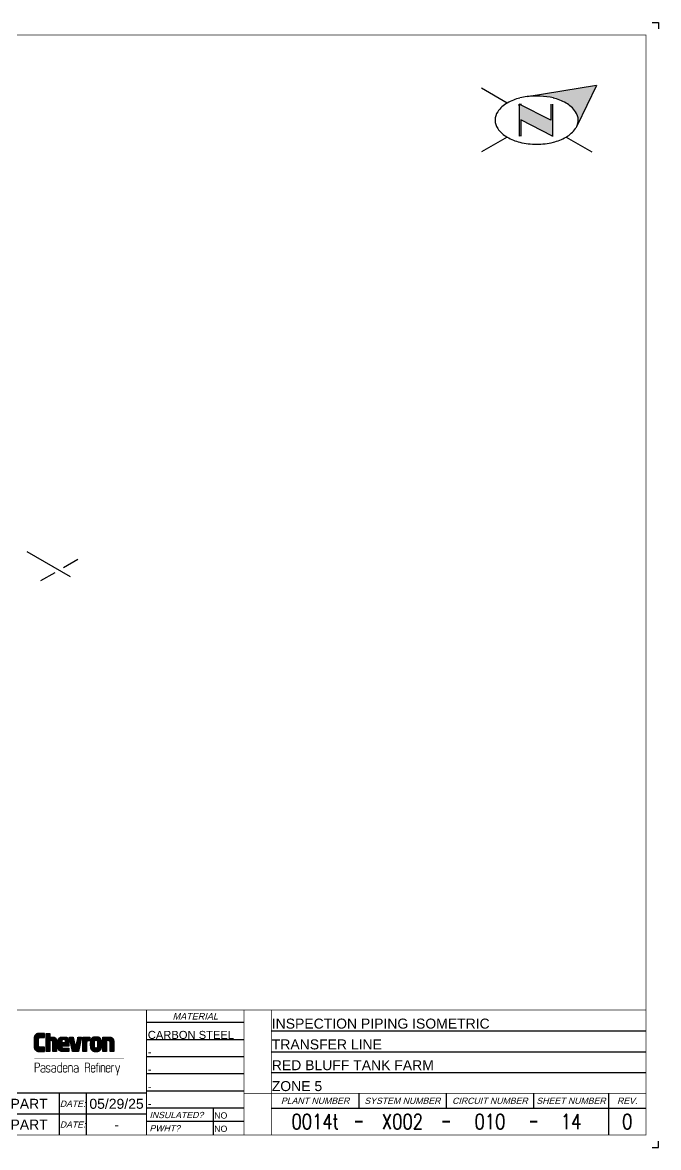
# Model space of a CAD drawing. Header units: inches. Extents: x 0.1 to 17.4, y 0.1 to 11.4.
# Drawn here: x 11.01 to 17.38, y 0.12 to 11.37 of the extents above; entities that cross this region are included whole.
import ezdxf
from ezdxf.enums import TextEntityAlignment as Align

# ---------------------------------------------------------------- set-up
doc = ezdxf.new("R2010")
doc.units = ezdxf.units.IN
doc.header["$MEASUREMENT"] = 0
for name, color, linetype in [('BORDER', 3, 'Continuous'), ('BORDERTEXT', 7, 'Continuous'), ('FITTINGS', 4, 'Continuous'), ('LOGO', 8, 'Continuous')]:
    doc.layers.add(name, color=color, linetype=linetype)
doc.layers.add('PIPE', color=7, linetype='Continuous', lineweight=30)
doc.styles.add('FEASStandard', font='arial.ttf')
doc.styles.add('PART_Standard', font='romans', dxfattribs={"width": 0.8, "height": 0.09})
doc.styles.add('Richmond', font='arial.ttf')

# ---------------------------------------------------------------- blocks, each defined once
blk = doc.blocks.new('north2')
at = {"layer": 'BORDER'}
for points in [[(-0.706, -0.767, -0.156851), (-0.679, -0.851, -0.095667), (-0.689, -0.905), (-0.495, -0.504), (-1.19, -0.617, -0.092194), (-0.928, -0.631, -0.072341), (-0.801, -0.681, -0.106617)], [(-0.938, -1.011), (-0.936, -1.009), (-0.936, -0.691), (-0.952, -0.691), (-0.952, -0.853), (-1.27, -0.691), (-1.27, -0.707), (-1.27, -1.012), (-1.254, -1.012), (-1.254, -0.849)]]:
    blk.add_hatch(color=7, dxfattribs=at).paths.add_polyline_path(points)
at = {"layer": 'BORDER', "color": 7}
for p, q in [((-1.389, -0.681), (-1.646, -0.533)), ((-0.495, -0.504), (-1.19, -0.617)), ((-0.495, -0.504), (-0.689, -0.905)), ((-1.27, -0.691), (-1.27, -1.012)), ((-0.952, -0.853), (-1.27, -0.691)), ((-1.27, -0.707), (-1.27, -0.691)), ((-1.262, -0.691), (-1.246, -0.691)), ((-0.952, -0.691), (-0.952, -0.853)), ((-0.936, -0.691), (-0.936, -1.012)), ((-0.936, -1.012), (-1.254, -0.849)), ((-1.254, -0.849), (-1.254, -1.012)), ((-1.26, -1.011), (-1.262, -1.009)), ((-0.928, -1.012), (-0.944, -1.012)), ((-1.389, -1.021), (-1.646, -1.169)), ((-0.801, -1.021), (-0.544, -1.169))]:
    blk.add_line(p, q, dxfattribs=at)
for centre, radius, start, end in [((-1.152, -1.093), 0.476, 103.4495, 120), ((-1.095, -1.329), 0.719, 97.6203, 103.4495), ((-1.095, -1.329), 0.719, 76.5505, 97.6203), ((-1.039, -1.093), 0.476, 60, 76.5505), ((-1.367, -0.851), 0.144, 144.3429, 180), ((-1.238, -0.944), 0.304, 120, 144.3429), ((-0.953, -0.944), 0.304, 35.6571, 60), ((-0.823, -0.851), 0.144, 360, 35.6571), ((-1.367, -0.851), 0.144, 180, 215.6571), ((-0.823, -0.851), 0.144, 337.5796, 360), ((-1.238, -0.758), 0.304, 215.6571, 240), ((-0.953, -0.758), 0.304, 300, 324.3429), ((-0.823, -0.851), 0.144, 324.3429, 337.5547), ((-1.152, -0.609), 0.476, 240, 256.5505), ((-1.095, -0.373), 0.719, 256.5505, 270), ((-1.095, -0.373), 0.719, 270, 283.4495), ((-1.039, -0.609), 0.476, 283.4495, 300)]:
    blk.add_arc(centre, radius, start, end, dxfattribs=at)
blk = doc.blocks.new('A$C6804a2e5')
blk.add_blockref('north2', (0, 0))
blk = doc.blocks.new('A$C860dd1f6')
at = {"layer": 'PIPE'}
blk.add_blockref('A$C6804a2e5', (0, 0), dxfattribs=at)
blk = doc.blocks.new('Border')
at = {"layer": 'BORDER'}
for p, q in [((13.225, 1.375), (12.25, 1.375)), ((13.5, 1.292), (17.25, 1.292)), ((13.225, 1.203), (12.25, 1.203)), ((13.225, 1.032), (12.25, 1.032)), ((13.5, 1.083), (17.25, 1.083)), ((13.225, 0.86), (12.25, 0.86)), ((13.5, 0.875), (17.25, 0.875)), ((13.225, 0.689), (12.25, 0.689)), ((12.25, 0.667), (10.375, 0.667)), ((11.375, 0.667), (11.375, 0.25)), ((11.65, 0.25), (11.65, 0.667)), ((14.375, 0.667), (14.375, 0.517)), ((15.25, 0.667), (15.25, 0.517)), ((16.125, 0.667), (16.125, 0.517)), ((16.875, 0.667), (16.875, 0.25)), ((12.25, 0.458), (10.375, 0.458)), ((13.225, 0.517), (12.25, 0.517)), ((12.917, 0.517), (12.917, 0.25)), ((13.5, 0.517), (17.25, 0.517)), ((13.225, 0.384), (12.25, 0.384))]:
    blk.add_line(p, q, dxfattribs=at)
at = {"layer": 'BORDER', "const_width": 0.005}
blk.add_lwpolyline([(0.25, 0.25), (17.25, 0.25), (17.25, 11.25), (0.25, 11.25)], close=True, dxfattribs=at)
at = {"layer": 'BORDER', "const_width": 0.00833}
for points in [[(17.25, 1.5), (0.25, 1.5)], [(12.25, 0.25), (12.25, 1.5)], [(13.225, 0.25), (13.225, 1.5)], [(13.5, 0.25), (13.5, 1.5)], [(13.225, 0.667), (17.25, 0.667)]]:
    blk.add_lwpolyline(points, dxfattribs=at)
at = {"layer": 'BORDERTEXT'}
blk.add_line((16.113, 0.384), (16.125, 0.384), dxfattribs=at)
at = {"layer": 'BORDERTEXT', "const_width": 0.0208}
for points in [[(14.338, 0.384), (14.412, 0.384)], [(15.212, 0.384), (15.287, 0.384)], [(16.087, 0.384), (16.163, 0.384)]]:
    blk.add_lwpolyline(points, dxfattribs=at)
at = {"layer": 'LOGO'}
for p, q in [((11.133, 1.109), (11.133, 1.242)), ((11.136, 1.103), (11.136, 1.248)), ((11.139, 1.099), (11.139, 1.252)), ((11.143, 1.096), (11.143, 1.255)), ((11.146, 1.094), (11.146, 1.257)), ((11.149, 1.091), (11.149, 1.26)), ((11.152, 1.09), (11.152, 1.261)), ((11.155, 1.088), (11.155, 1.263)), ((11.158, 1.087), (11.158, 1.264)), ((11.161, 1.086), (11.161, 1.265)), ((11.164, 1.086), (11.164, 1.265)), ((11.168, 1.085), (11.168, 1.266)), ((11.171, 1.216), (11.171, 1.266)), ((11.174, 1.22), (11.174, 1.266)), ((11.177, 1.222), (11.177, 1.266)), ((11.18, 1.223), (11.18, 1.266)), ((11.183, 1.224), (11.183, 1.266)), ((11.186, 1.224), (11.186, 1.266)), ((11.189, 1.224), (11.189, 1.266)), ((11.193, 1.224), (11.193, 1.266)), ((11.196, 1.224), (11.196, 1.266)), ((11.199, 1.224), (11.199, 1.266)), ((11.202, 1.224), (11.202, 1.266)), ((11.205, 1.224), (11.205, 1.266)), ((11.208, 1.224), (11.208, 1.266)), ((11.211, 1.224), (11.211, 1.266)), ((11.214, 1.224), (11.214, 1.266)), ((11.218, 1.224), (11.218, 1.266)), ((11.221, 1.224), (11.221, 1.266)), ((11.224, 1.224), (11.224, 1.266)), ((11.227, 1.224), (11.227, 1.266)), ((11.246, 1.086), (11.246, 1.266)), ((11.249, 1.086), (11.249, 1.266)), ((11.252, 1.086), (11.252, 1.266)), ((11.255, 1.086), (11.255, 1.266)), ((11.258, 1.086), (11.258, 1.266)), ((11.261, 1.086), (11.261, 1.266)), ((11.264, 1.086), (11.264, 1.266)), ((11.268, 1.086), (11.268, 1.266)), ((11.271, 1.086), (11.271, 1.266)), ((11.274, 1.086), (11.274, 1.266)), ((11.277, 1.086), (11.277, 1.266)), ((11.28, 1.086), (11.28, 1.266)), ((11.13, 1.118), (11.13, 1.233)), ((11.171, 1.085), (11.171, 1.136)), ((11.174, 1.085), (11.174, 1.132)), ((11.177, 1.085), (11.177, 1.13)), ((11.18, 1.085), (11.18, 1.128)), ((11.183, 1.085), (11.183, 1.128)), ((11.186, 1.085), (11.186, 1.127)), ((11.189, 1.085), (11.189, 1.127)), ((11.193, 1.085), (11.193, 1.127)), ((11.196, 1.085), (11.196, 1.127)), ((11.199, 1.085), (11.199, 1.127)), ((11.202, 1.085), (11.202, 1.127)), ((11.205, 1.085), (11.205, 1.127)), ((11.208, 1.085), (11.208, 1.127)), ((11.211, 1.085), (11.211, 1.127)), ((11.214, 1.085), (11.214, 1.127)), ((11.218, 1.085), (11.218, 1.127)), ((11.221, 1.085), (11.221, 1.127)), ((11.224, 1.085), (11.224, 1.127)), ((11.227, 1.085), (11.227, 1.127)), ((11.283, 1.194), (11.283, 1.229)), ((11.286, 1.194), (11.286, 1.229)), ((11.289, 1.194), (11.289, 1.229)), ((11.293, 1.194), (11.293, 1.229)), ((11.296, 1.194), (11.296, 1.229)), ((11.299, 1.194), (11.299, 1.229)), ((11.302, 1.193), (11.302, 1.229)), ((11.305, 1.192), (11.305, 1.229)), ((11.308, 1.19), (11.308, 1.229)), ((11.311, 1.186), (11.311, 1.229)), ((11.314, 1.086), (11.314, 1.229)), ((11.318, 1.086), (11.318, 1.229)), ((11.321, 1.086), (11.321, 1.229)), ((11.324, 1.086), (11.324, 1.228)), ((11.327, 1.086), (11.327, 1.227)), ((11.33, 1.086), (11.33, 1.226)), ((11.333, 1.086), (11.333, 1.224)), ((11.336, 1.086), (11.336, 1.221)), ((11.339, 1.086), (11.339, 1.219)), ((11.343, 1.086), (11.343, 1.215)), ((11.346, 1.086), (11.346, 1.21)), ((11.349, 1.086), (11.349, 1.2)), ((11.368, 1.111), (11.368, 1.204)), ((11.371, 1.104), (11.371, 1.211)), ((11.374, 1.099), (11.374, 1.216)), ((11.377, 1.096), (11.377, 1.219)), ((11.38, 1.093), (11.38, 1.222)), ((11.383, 1.091), (11.383, 1.224)), ((11.386, 1.089), (11.386, 1.226)), ((11.389, 1.088), (11.389, 1.227)), ((11.393, 1.087), (11.393, 1.228)), ((11.396, 1.086), (11.396, 1.229)), ((11.399, 1.086), (11.399, 1.229)), ((11.402, 1.139), (11.402, 1.229)), ((11.402, 1.086), (11.402, 1.132)), ((11.405, 1.2), (11.405, 1.229)), ((11.405, 1.139), (11.405, 1.174)), ((11.408, 1.202), (11.408, 1.229)), ((11.408, 1.139), (11.408, 1.174)), ((11.411, 1.204), (11.411, 1.229)), ((11.411, 1.139), (11.411, 1.174)), ((11.414, 1.205), (11.414, 1.229)), ((11.414, 1.139), (11.414, 1.174)), ((11.418, 1.205), (11.418, 1.229)), ((11.418, 1.139), (11.418, 1.174)), ((11.421, 1.205), (11.421, 1.229)), ((11.421, 1.139), (11.421, 1.174)), ((11.424, 1.205), (11.424, 1.229)), ((11.424, 1.139), (11.424, 1.174)), ((11.427, 1.205), (11.427, 1.229)), ((11.427, 1.139), (11.427, 1.174)), ((11.43, 1.204), (11.43, 1.229)), ((11.43, 1.139), (11.43, 1.174)), ((11.433, 1.202), (11.433, 1.229)), ((11.433, 1.139), (11.433, 1.174)), ((11.436, 1.199), (11.436, 1.229)), ((11.436, 1.139), (11.436, 1.174)), ((11.439, 1.139), (11.439, 1.229)), ((11.443, 1.139), (11.443, 1.229)), ((11.446, 1.139), (11.446, 1.229)), ((11.449, 1.139), (11.449, 1.228)), ((11.452, 1.139), (11.452, 1.227)), ((11.455, 1.139), (11.455, 1.225)), ((11.458, 1.139), (11.458, 1.223)), ((11.461, 1.139), (11.461, 1.221)), ((11.464, 1.139), (11.464, 1.218)), ((11.468, 1.139), (11.468, 1.214)), ((11.471, 1.139), (11.471, 1.208)), ((11.474, 1.139), (11.474, 1.196)), ((11.483, 1.216), (11.483, 1.229)), ((11.486, 1.201), (11.486, 1.229)), ((11.489, 1.186), (11.489, 1.229)), ((11.493, 1.171), (11.493, 1.229)), ((11.496, 1.156), (11.496, 1.229)), ((11.499, 1.141), (11.499, 1.229)), ((11.502, 1.126), (11.502, 1.229)), ((11.505, 1.111), (11.505, 1.229)), ((11.508, 1.096), (11.508, 1.229)), ((11.511, 1.086), (11.511, 1.229)), ((11.514, 1.086), (11.514, 1.229)), ((11.518, 1.086), (11.518, 1.224)), ((11.521, 1.086), (11.521, 1.209)), ((11.524, 1.086), (11.524, 1.195)), ((11.527, 1.086), (11.527, 1.181)), ((11.53, 1.086), (11.53, 1.167)), ((11.533, 1.086), (11.533, 1.153)), ((11.536, 1.086), (11.536, 1.138)), ((11.543, 1.086), (11.543, 1.133)), ((11.546, 1.086), (11.546, 1.146)), ((11.549, 1.086), (11.549, 1.16)), ((11.552, 1.086), (11.552, 1.174)), ((11.555, 1.086), (11.555, 1.187)), ((11.558, 1.086), (11.558, 1.201)), ((11.561, 1.086), (11.561, 1.215)), ((11.564, 1.086), (11.564, 1.228)), ((11.568, 1.086), (11.568, 1.229)), ((11.571, 1.089), (11.571, 1.229)), ((11.574, 1.104), (11.574, 1.229)), ((11.577, 1.119), (11.577, 1.229)), ((11.58, 1.134), (11.58, 1.229)), ((11.583, 1.149), (11.583, 1.229)), ((11.586, 1.163), (11.586, 1.229)), ((11.589, 1.178), (11.589, 1.229)), ((11.593, 1.193), (11.593, 1.229)), ((11.596, 1.208), (11.596, 1.229)), ((11.599, 1.222), (11.599, 1.229)), ((11.614, 1.086), (11.614, 1.229)), ((11.618, 1.086), (11.618, 1.229)), ((11.621, 1.086), (11.621, 1.229)), ((11.624, 1.086), (11.624, 1.229)), ((11.627, 1.086), (11.627, 1.229)), ((11.63, 1.086), (11.63, 1.229)), ((11.633, 1.086), (11.633, 1.229)), ((11.636, 1.086), (11.636, 1.229)), ((11.639, 1.086), (11.639, 1.229)), ((11.643, 1.086), (11.643, 1.229)), ((11.646, 1.086), (11.646, 1.229)), ((11.649, 1.086), (11.649, 1.229)), ((11.652, 1.183), (11.652, 1.229)), ((11.655, 1.187), (11.655, 1.229)), ((11.658, 1.189), (11.658, 1.229)), ((11.661, 1.19), (11.661, 1.229)), ((11.664, 1.191), (11.664, 1.229)), ((11.668, 1.191), (11.668, 1.229)), ((11.671, 1.191), (11.671, 1.229)), ((11.674, 1.191), (11.674, 1.229)), ((11.677, 1.191), (11.677, 1.229)), ((11.68, 1.191), (11.68, 1.229)), ((11.683, 1.191), (11.683, 1.229)), ((11.689, 1.143), (11.689, 1.173)), ((11.693, 1.115), (11.693, 1.201)), ((11.696, 1.107), (11.696, 1.208)), ((11.699, 1.103), (11.699, 1.213)), ((11.702, 1.099), (11.702, 1.216)), ((11.705, 1.096), (11.705, 1.22)), ((11.708, 1.093), (11.708, 1.222)), ((11.711, 1.092), (11.711, 1.224)), ((11.714, 1.09), (11.714, 1.225)), ((11.718, 1.088), (11.718, 1.227)), ((11.721, 1.087), (11.721, 1.228)), ((11.724, 1.087), (11.724, 1.229)), ((11.727, 1.185), (11.727, 1.229)), ((11.727, 1.086), (11.727, 1.13)), ((11.73, 1.19), (11.73, 1.229)), ((11.733, 1.193), (11.733, 1.229)), ((11.736, 1.194), (11.736, 1.229)), ((11.739, 1.195), (11.739, 1.229)), ((11.743, 1.195), (11.743, 1.229)), ((11.746, 1.195), (11.746, 1.229)), ((11.749, 1.195), (11.749, 1.229)), ((11.752, 1.195), (11.752, 1.229)), ((11.755, 1.193), (11.755, 1.229)), ((11.758, 1.191), (11.758, 1.229)), ((11.761, 1.187), (11.761, 1.229)), ((11.761, 1.086), (11.761, 1.129)), ((11.764, 1.087), (11.764, 1.229)), ((11.768, 1.087), (11.768, 1.228)), ((11.771, 1.088), (11.771, 1.227)), ((11.774, 1.089), (11.774, 1.226)), ((11.777, 1.091), (11.777, 1.224)), ((11.78, 1.093), (11.78, 1.222)), ((11.783, 1.095), (11.783, 1.22)), ((11.786, 1.098), (11.786, 1.217)), ((11.789, 1.102), (11.789, 1.214)), ((11.793, 1.106), (11.793, 1.209)), ((11.796, 1.113), (11.796, 1.202)), ((11.799, 1.131), (11.799, 1.184)), ((11.814, 1.086), (11.814, 1.229)), ((11.818, 1.086), (11.818, 1.229)), ((11.821, 1.086), (11.821, 1.229)), ((11.824, 1.086), (11.824, 1.229)), ((11.827, 1.086), (11.827, 1.229)), ((11.83, 1.086), (11.83, 1.229)), ((11.833, 1.086), (11.833, 1.229)), ((11.836, 1.086), (11.836, 1.229)), ((11.839, 1.086), (11.839, 1.229)), ((11.843, 1.086), (11.843, 1.229)), ((11.846, 1.086), (11.846, 1.229)), ((11.849, 1.086), (11.849, 1.229)), ((11.852, 1.194), (11.852, 1.229)), ((11.855, 1.194), (11.855, 1.229)), ((11.858, 1.194), (11.858, 1.229)), ((11.861, 1.194), (11.861, 1.229)), ((11.864, 1.194), (11.864, 1.229)), ((11.868, 1.194), (11.868, 1.229)), ((11.871, 1.193), (11.871, 1.229)), ((11.874, 1.193), (11.874, 1.229)), ((11.877, 1.191), (11.877, 1.229)), ((11.88, 1.188), (11.88, 1.229)), ((11.883, 1.184), (11.883, 1.229)), ((11.886, 1.086), (11.886, 1.229)), ((11.889, 1.086), (11.889, 1.228)), ((11.893, 1.086), (11.893, 1.228)), ((11.896, 1.086), (11.896, 1.226)), ((11.899, 1.086), (11.899, 1.225)), ((11.902, 1.086), (11.902, 1.223)), ((11.905, 1.086), (11.905, 1.221)), ((11.908, 1.086), (11.908, 1.219)), ((11.911, 1.086), (11.911, 1.215)), ((11.914, 1.086), (11.914, 1.212)), ((11.918, 1.086), (11.918, 1.206)), ((11.921, 1.086), (11.921, 1.198)), ((11.405, 1.086), (11.405, 1.124)), ((11.408, 1.086), (11.408, 1.121)), ((11.411, 1.086), (11.411, 1.119)), ((11.414, 1.086), (11.414, 1.118)), ((11.418, 1.086), (11.418, 1.117)), ((11.421, 1.086), (11.421, 1.117)), ((11.424, 1.086), (11.424, 1.117)), ((11.427, 1.086), (11.427, 1.117)), ((11.43, 1.086), (11.43, 1.117)), ((11.433, 1.086), (11.433, 1.117)), ((11.436, 1.086), (11.436, 1.117)), ((11.439, 1.086), (11.439, 1.117)), ((11.443, 1.086), (11.443, 1.117)), ((11.446, 1.086), (11.446, 1.117)), ((11.449, 1.086), (11.449, 1.117)), ((11.452, 1.086), (11.452, 1.117)), ((11.455, 1.086), (11.455, 1.117)), ((11.458, 1.086), (11.458, 1.117)), ((11.461, 1.086), (11.461, 1.117)), ((11.464, 1.086), (11.464, 1.117)), ((11.468, 1.086), (11.468, 1.117)), ((11.471, 1.086), (11.471, 1.117)), ((11.539, 1.086), (11.539, 1.124)), ((11.73, 1.086), (11.73, 1.125)), ((11.733, 1.086), (11.733, 1.122)), ((11.736, 1.086), (11.736, 1.121)), ((11.739, 1.086), (11.739, 1.12)), ((11.743, 1.086), (11.743, 1.12)), ((11.746, 1.086), (11.746, 1.12)), ((11.749, 1.086), (11.749, 1.12)), ((11.752, 1.086), (11.752, 1.121)), ((11.755, 1.086), (11.755, 1.122)), ((11.758, 1.086), (11.758, 1.124))]:
    blk.add_line(p, q, dxfattribs=at)
for points in [[(11.228, 1.086), (11.228, 1.127), (11.186, 1.127), (11.184, 1.128), (11.183, 1.128), (11.181, 1.128), (11.18, 1.129), (11.178, 1.129), (11.177, 1.13), (11.176, 1.131), (11.174, 1.132), (11.173, 1.133), (11.172, 1.134), (11.171, 1.135), (11.17, 1.136), (11.17, 1.138), (11.169, 1.139), (11.168, 1.141), (11.168, 1.142), (11.168, 1.144), (11.168, 1.145), (11.168, 1.206), (11.168, 1.208), (11.168, 1.209), (11.168, 1.211), (11.169, 1.213), (11.17, 1.214), (11.17, 1.215), (11.171, 1.217), (11.172, 1.218), (11.173, 1.219), (11.174, 1.22), (11.176, 1.221), (11.177, 1.222), (11.178, 1.223), (11.18, 1.223), (11.181, 1.224), (11.183, 1.224), (11.184, 1.224), (11.186, 1.224), (11.228, 1.224), (11.228, 1.266), (11.171, 1.266), (11.169, 1.266), (11.166, 1.266), (11.164, 1.265), (11.161, 1.265), (11.159, 1.264), (11.157, 1.263), (11.155, 1.263), (11.152, 1.261), (11.15, 1.26), (11.148, 1.259), (11.146, 1.258), (11.144, 1.256), (11.142, 1.255), (11.141, 1.253), (11.139, 1.251), (11.137, 1.249), (11.136, 1.247), (11.135, 1.245), (11.134, 1.243), (11.133, 1.241), (11.132, 1.238), (11.131, 1.236), (11.13, 1.234), (11.13, 1.231), (11.13, 1.229), (11.129, 1.227), (11.129, 1.224)], [(11.129, 1.225), (11.128, 1.209), (11.127, 1.192), (11.127, 1.176), (11.127, 1.16), (11.128, 1.144), (11.129, 1.127), (11.129, 1.127), (11.129, 1.125), (11.13, 1.122), (11.13, 1.12), (11.13, 1.117), (11.131, 1.115), (11.132, 1.112), (11.133, 1.11), (11.134, 1.108), (11.135, 1.106), (11.136, 1.104), (11.137, 1.102), (11.139, 1.1), (11.141, 1.098), (11.142, 1.097), (11.144, 1.095), (11.146, 1.093), (11.148, 1.092), (11.15, 1.091), (11.152, 1.09), (11.155, 1.089), (11.157, 1.088), (11.159, 1.087), (11.161, 1.086), (11.164, 1.086), (11.166, 1.085), (11.169, 1.085), (11.171, 1.085), (11.228, 1.085)], [(11.439, 1.174), (11.439, 1.191), (11.439, 1.192), (11.439, 1.194), (11.438, 1.195), (11.438, 1.196), (11.437, 1.198), (11.437, 1.199), (11.436, 1.2), (11.435, 1.201), (11.434, 1.202), (11.433, 1.202), (11.432, 1.203), (11.431, 1.204), (11.429, 1.204), (11.428, 1.205), (11.427, 1.205), (11.425, 1.205), (11.416, 1.205), (11.415, 1.205), (11.413, 1.205), (11.412, 1.204), (11.411, 1.204), (11.409, 1.203), (11.408, 1.202), (11.407, 1.202), (11.406, 1.201), (11.405, 1.2), (11.404, 1.199), (11.404, 1.198), (11.403, 1.196), (11.403, 1.195), (11.402, 1.194), (11.402, 1.192), (11.402, 1.191), (11.402, 1.174), (11.439, 1.174)], [(11.57, 1.086), (11.51, 1.086), (11.48, 1.229), (11.516, 1.229), (11.54, 1.121), (11.565, 1.229), (11.6, 1.229), (11.57, 1.086)], [(11.614, 1.086), (11.614, 1.229), (11.684, 1.229), (11.684, 1.191), (11.665, 1.191), (11.664, 1.191), (11.662, 1.19), (11.661, 1.19), (11.66, 1.19), (11.658, 1.189), (11.657, 1.189), (11.656, 1.188), (11.655, 1.187), (11.654, 1.186), (11.653, 1.185), (11.652, 1.184), (11.652, 1.182), (11.651, 1.181), (11.651, 1.18), (11.651, 1.179), (11.65, 1.177), (11.65, 1.176), (11.65, 1.086), (11.614, 1.086)]]:
    blk.add_lwpolyline(points, dxfattribs=at)
for points in [[(11.331, 1.225), (11.333, 1.224), (11.335, 1.223), (11.337, 1.221), (11.338, 1.22), (11.34, 1.218), (11.341, 1.216), (11.343, 1.215), (11.344, 1.213), (11.345, 1.211), (11.346, 1.209), (11.347, 1.207), (11.348, 1.205), (11.348, 1.203), (11.349, 1.2), (11.349, 1.198), (11.349, 1.196), (11.349, 1.194), (11.349, 1.086), (11.314, 1.086), (11.314, 1.177, 0.414214), (11.297, 1.194), (11.281, 1.194), (11.281, 1.086), (11.245, 1.086), (11.245, 1.266), (11.281, 1.266), (11.281, 1.229), (11.314, 1.229), (11.316, 1.229), (11.318, 1.229), (11.32, 1.229), (11.323, 1.228), (11.325, 1.228), (11.327, 1.227), (11.329, 1.226)], [(11.897, 1.226), (11.899, 1.225), (11.901, 1.224), (11.903, 1.223), (11.905, 1.221), (11.907, 1.22), (11.909, 1.218), (11.911, 1.216), (11.912, 1.214), (11.914, 1.213), (11.915, 1.211), (11.916, 1.209), (11.917, 1.206), (11.919, 1.204), (11.919, 1.202), (11.92, 1.2), (11.921, 1.197), (11.921, 1.195), (11.922, 1.192), (11.922, 1.19), (11.922, 1.188), (11.922, 1.086), (11.885, 1.086), (11.885, 1.177, 0.414214), (11.868, 1.194), (11.851, 1.194), (11.851, 1.086), (11.814, 1.086), (11.814, 1.229), (11.88, 1.229), (11.883, 1.229), (11.885, 1.229), (11.887, 1.229), (11.89, 1.228), (11.892, 1.228), (11.895, 1.227)]]:
    blk.add_lwpolyline(points, format="xyb", close=True, dxfattribs=at)
for points in [[(11.471, 1.086), (11.402, 1.086), (11.399, 1.086), (11.397, 1.086), (11.395, 1.086), (11.393, 1.087), (11.391, 1.088), (11.389, 1.088), (11.387, 1.089), (11.385, 1.09), (11.382, 1.091), (11.381, 1.093), (11.379, 1.094), (11.377, 1.095), (11.376, 1.097), (11.374, 1.099), (11.373, 1.101), (11.372, 1.102), (11.37, 1.104), (11.369, 1.106), (11.369, 1.108), (11.368, 1.111), (11.367, 1.113), (11.367, 1.115), (11.366, 1.117), (11.366, 1.119), (11.366, 1.121), (11.366, 1.194), (11.366, 1.196), (11.366, 1.198), (11.367, 1.2), (11.367, 1.203), (11.368, 1.205), (11.369, 1.207), (11.369, 1.209), (11.37, 1.211), (11.372, 1.213), (11.373, 1.215), (11.374, 1.216), (11.376, 1.218), (11.377, 1.22), (11.379, 1.221), (11.381, 1.223), (11.382, 1.224), (11.385, 1.225), (11.387, 1.226), (11.389, 1.227), (11.391, 1.228), (11.393, 1.228), (11.395, 1.229), (11.397, 1.229), (11.399, 1.229), (11.402, 1.229), (11.438, 1.229), (11.44, 1.229), (11.443, 1.229), (11.445, 1.229), (11.447, 1.228), (11.449, 1.228), (11.451, 1.227), (11.453, 1.226), (11.455, 1.225), (11.457, 1.224), (11.459, 1.223), (11.461, 1.221), (11.463, 1.22), (11.464, 1.218), (11.466, 1.216), (11.467, 1.215), (11.468, 1.213), (11.47, 1.211), (11.47, 1.209), (11.471, 1.207), (11.472, 1.205), (11.473, 1.203), (11.473, 1.2), (11.474, 1.198), (11.474, 1.196), (11.474, 1.194), (11.474, 1.139), (11.402, 1.139), (11.402, 1.139), (11.402, 1.133), (11.402, 1.132), (11.402, 1.13), (11.403, 1.129), (11.403, 1.127), (11.404, 1.126), (11.405, 1.125), (11.406, 1.123), (11.407, 1.122), (11.408, 1.121), (11.409, 1.12), (11.411, 1.119), (11.412, 1.119), (11.414, 1.118), (11.415, 1.117), (11.417, 1.117), (11.418, 1.117), (11.42, 1.117), (11.471, 1.117)], [(11.696, 1.209), (11.695, 1.206), (11.694, 1.204), (11.693, 1.202), (11.692, 1.2), (11.692, 1.197), (11.691, 1.195), (11.691, 1.192), (11.691, 1.19), (11.691, 1.188), (11.69, 1.187), (11.69, 1.187), (11.69, 1.186), (11.69, 1.186), (11.69, 1.185), (11.69, 1.185), (11.69, 1.184), (11.69, 1.184), (11.69, 1.183), (11.69, 1.183), (11.69, 1.182), (11.69, 1.182), (11.69, 1.181), (11.69, 1.181), (11.69, 1.18), (11.69, 1.18), (11.69, 1.179), (11.69, 1.179), (11.69, 1.178), (11.69, 1.178), (11.69, 1.177), (11.69, 1.177), (11.69, 1.176), (11.69, 1.176), (11.69, 1.175), (11.69, 1.175), (11.69, 1.174), (11.69, 1.174), (11.69, 1.173), (11.69, 1.173), (11.689, 1.172), (11.689, 1.172), (11.689, 1.171), (11.689, 1.171), (11.689, 1.17), (11.689, 1.17), (11.689, 1.169), (11.689, 1.169), (11.689, 1.168), (11.689, 1.168), (11.689, 1.167), (11.689, 1.167), (11.689, 1.166), (11.689, 1.166), (11.689, 1.165), (11.689, 1.165), (11.689, 1.164), (11.689, 1.164), (11.689, 1.163), (11.689, 1.163), (11.689, 1.162), (11.689, 1.162), (11.689, 1.161), (11.689, 1.16), (11.689, 1.16), (11.689, 1.16), (11.689, 1.159), (11.689, 1.159), (11.689, 1.158), (11.689, 1.157), (11.689, 1.157), (11.689, 1.157), (11.689, 1.156), (11.689, 1.156), (11.689, 1.155), (11.689, 1.155), (11.689, 1.154), (11.689, 1.154), (11.689, 1.153), (11.689, 1.153), (11.689, 1.152), (11.689, 1.151), (11.689, 1.151), (11.689, 1.151), (11.689, 1.15), (11.689, 1.15), (11.689, 1.149), (11.689, 1.148), (11.689, 1.148), (11.689, 1.148), (11.689, 1.147), (11.689, 1.147), (11.689, 1.146), (11.689, 1.146), (11.689, 1.145), (11.689, 1.145), (11.689, 1.144), (11.689, 1.144), (11.689, 1.143), (11.69, 1.142), (11.69, 1.142), (11.69, 1.141), (11.69, 1.141), (11.69, 1.141), (11.69, 1.14), (11.69, 1.139), (11.69, 1.139), (11.69, 1.138), (11.69, 1.138), (11.69, 1.138), (11.69, 1.137), (11.69, 1.136), (11.69, 1.136), (11.69, 1.135), (11.69, 1.135), (11.69, 1.134), (11.69, 1.134), (11.69, 1.133), (11.69, 1.133), (11.69, 1.132), (11.69, 1.132), (11.69, 1.131), (11.69, 1.131), (11.69, 1.13), (11.69, 1.13), (11.69, 1.129), (11.69, 1.129), (11.69, 1.129), (11.69, 1.128), (11.691, 1.127), (11.691, 1.128), (11.691, 1.125), (11.691, 1.123), (11.691, 1.12), (11.692, 1.118), (11.692, 1.116), (11.693, 1.113), (11.694, 1.111), (11.695, 1.109), (11.696, 1.107), (11.697, 1.105), (11.699, 1.103), (11.7, 1.101), (11.702, 1.099), (11.703, 1.097), (11.705, 1.095), (11.707, 1.094), (11.709, 1.093), (11.711, 1.091), (11.714, 1.09), (11.716, 1.089), (11.718, 1.088), (11.72, 1.088), (11.723, 1.087), (11.725, 1.086), (11.727, 1.086), (11.73, 1.086), (11.732, 1.086), (11.745, 1.086), (11.757, 1.086), (11.759, 1.086), (11.762, 1.086), (11.764, 1.086), (11.766, 1.087), (11.769, 1.088), (11.771, 1.088), (11.773, 1.089), (11.775, 1.09), (11.778, 1.091), (11.78, 1.093), (11.782, 1.094), (11.783, 1.095), (11.785, 1.097), (11.787, 1.099), (11.789, 1.101), (11.79, 1.103), (11.792, 1.105), (11.793, 1.107), (11.794, 1.109), (11.795, 1.111), (11.796, 1.113), (11.797, 1.116), (11.797, 1.118), (11.798, 1.12), (11.798, 1.123), (11.798, 1.125), (11.798, 1.128), (11.798, 1.127), (11.798, 1.128), (11.799, 1.129), (11.799, 1.13), (11.799, 1.13), (11.799, 1.131), (11.799, 1.132), (11.799, 1.133), (11.799, 1.133), (11.799, 1.134), (11.8, 1.135), (11.8, 1.136), (11.8, 1.136), (11.8, 1.137), (11.8, 1.138), (11.8, 1.139), (11.8, 1.139), (11.8, 1.14), (11.8, 1.141), (11.8, 1.142), (11.8, 1.142), (11.8, 1.143), (11.8, 1.144), (11.8, 1.145), (11.8, 1.146), (11.8, 1.146), (11.8, 1.147), (11.8, 1.148), (11.8, 1.148), (11.8, 1.149), (11.801, 1.15), (11.801, 1.151), (11.801, 1.151), (11.801, 1.152), (11.801, 1.153), (11.801, 1.154), (11.801, 1.155), (11.801, 1.155), (11.801, 1.156), (11.801, 1.157), (11.801, 1.157), (11.801, 1.158), (11.801, 1.159), (11.801, 1.16), (11.801, 1.16), (11.801, 1.161), (11.801, 1.162), (11.801, 1.163), (11.801, 1.164), (11.801, 1.165), (11.8, 1.165), (11.8, 1.166), (11.8, 1.167), (11.8, 1.168), (11.8, 1.168), (11.8, 1.169), (11.8, 1.17), (11.8, 1.17), (11.8, 1.171), (11.8, 1.172), (11.8, 1.173), (11.8, 1.174), (11.8, 1.174), (11.8, 1.175), (11.8, 1.176), (11.8, 1.177), (11.8, 1.177), (11.8, 1.178), (11.8, 1.179), (11.8, 1.179), (11.799, 1.18), (11.799, 1.181), (11.799, 1.182), (11.799, 1.182), (11.799, 1.183), (11.799, 1.184), (11.799, 1.185), (11.799, 1.186), (11.799, 1.186), (11.798, 1.187), (11.798, 1.188), (11.798, 1.19), (11.798, 1.192), (11.798, 1.195), (11.797, 1.197), (11.797, 1.2), (11.796, 1.202), (11.795, 1.204), (11.794, 1.206), (11.793, 1.209), (11.792, 1.211), (11.79, 1.213), (11.789, 1.214), (11.787, 1.216), (11.785, 1.218), (11.783, 1.22), (11.782, 1.221), (11.78, 1.223), (11.778, 1.224), (11.775, 1.225), (11.773, 1.226), (11.771, 1.227), (11.769, 1.228), (11.766, 1.228), (11.764, 1.229), (11.762, 1.229), (11.759, 1.229), (11.757, 1.229), (11.745, 1.229), (11.732, 1.229), (11.73, 1.229), (11.727, 1.229), (11.725, 1.229), (11.723, 1.228), (11.72, 1.228), (11.718, 1.227), (11.716, 1.226), (11.714, 1.225), (11.711, 1.224), (11.709, 1.223), (11.707, 1.221), (11.705, 1.22), (11.703, 1.218), (11.702, 1.216), (11.7, 1.214), (11.699, 1.213), (11.697, 1.211)], [(11.727, 1.186), (11.727, 1.184), (11.726, 1.183), (11.726, 1.182), (11.726, 1.18), (11.726, 1.135), (11.726, 1.133), (11.726, 1.132), (11.727, 1.131), (11.727, 1.13), (11.728, 1.128), (11.729, 1.127), (11.729, 1.126), (11.73, 1.125), (11.731, 1.124), (11.732, 1.123), (11.733, 1.122), (11.734, 1.121), (11.736, 1.121), (11.737, 1.121), (11.738, 1.12), (11.74, 1.12), (11.741, 1.12), (11.745, 1.12), (11.748, 1.12), (11.749, 1.12), (11.751, 1.12), (11.752, 1.121), (11.753, 1.121), (11.754, 1.121), (11.756, 1.122), (11.757, 1.123), (11.758, 1.124), (11.759, 1.125), (11.76, 1.126), (11.761, 1.127), (11.761, 1.128), (11.762, 1.13), (11.762, 1.131), (11.762, 1.132), (11.762, 1.133), (11.763, 1.135), (11.763, 1.18), (11.762, 1.182), (11.762, 1.183), (11.762, 1.184), (11.762, 1.186), (11.761, 1.187), (11.761, 1.188), (11.76, 1.189), (11.759, 1.19), (11.758, 1.191), (11.757, 1.192), (11.756, 1.193), (11.754, 1.194), (11.753, 1.194), (11.752, 1.195), (11.751, 1.195), (11.749, 1.195), (11.748, 1.195), (11.741, 1.195), (11.74, 1.195), (11.738, 1.195), (11.737, 1.195), (11.736, 1.194), (11.734, 1.194), (11.733, 1.193), (11.732, 1.192), (11.731, 1.191), (11.73, 1.19), (11.729, 1.189), (11.729, 1.188), (11.728, 1.187)]]:
    blk.add_lwpolyline(points, close=True, dxfattribs=at)
for points, const_width in [([(12.024, 1.015), (11.127, 1.015)], 0.00625), ([(11.136, 0.974), (11.136, 0.875)], 0.00773), ([(11.4, 0.976), (11.4, 0.875)], 0.00773), ([(11.45, 0.913), (11.421, 0.913)], 0.00773), ([(11.471, 0.948), (11.471, 0.933)], 0.00773), ([(11.638, 0.974), (11.638, 0.875)], 0.00773), ([(11.729, 0.913), (11.7, 0.913)], 0.00773), ([(11.74, 0.944), (11.769, 0.944)], 0.00773), ([(11.781, 0.948), (11.781, 0.875)], 0.00773), ([(11.796, 0.948), (11.796, 0.933)], 0.00773), ([(11.881, 0.913), (11.852, 0.913)], 0.00773), ([(11.901, 0.948), (11.901, 0.875)], 0.00773), ([(11.939, 0.948), (11.961, 0.874)], 0.00773), ([(11.983, 0.948), (11.954, 0.845)], 0.00773)]:
    blk.add_lwpolyline(points, dxfattribs=dict(at, const_width=const_width))
for points, const_width in [([(11.14, 0.97), (11.162, 0.97, -0.414214), (11.179, 0.953), (11.179, 0.944, -0.414214), (11.162, 0.927), (11.14, 0.927)], 0.00773), ([(11.233, 0.915), (11.212, 0.913, 0.396573), (11.192, 0.895), (11.192, 0.891, 0.414214), (11.216, 0.878), (11.233, 0.881)], 0.00773), ([(11.193, 0.933), (11.193, 0.933, -0.313861), (11.208, 0.944), (11.219, 0.944, -0.382974), (11.234, 0.922), (11.234, 0.875, -0.382974)], 0.00773), ([(11.284, 0.933), (11.284, 0.933, 0.313861), (11.269, 0.944), (11.262, 0.944, 0.414214), (11.247, 0.929), (11.247, 0.926, 0.265564), (11.262, 0.911), (11.273, 0.907, -0.288199), (11.284, 0.896), (11.284, 0.893, -0.414214), (11.269, 0.878), (11.262, 0.878, -0.313861), (11.247, 0.889), (11.247, 0.889)], 0.00773), ([(11.341, 0.915), (11.319, 0.913, 0.396573), (11.3, 0.895), (11.3, 0.891, 0.414214), (11.324, 0.878), (11.341, 0.881)], 0.00773), ([(11.301, 0.933), (11.301, 0.933, -0.313861), (11.316, 0.944), (11.327, 0.944, -0.382974), (11.341, 0.922), (11.341, 0.875, -0.382974)], 0.00773), ([(11.4, 0.933), (11.4, 0.933, 0.313861), (11.385, 0.944), (11.374, 0.944, 0.382974), (11.36, 0.922), (11.36, 0.9, 0.382974), (11.374, 0.878), (11.385, 0.878, 0.313861), (11.4, 0.889), (11.4, 0.889)], 0.00773), ([(11.454, 0.909), (11.454, 0.929, 0.414214), (11.439, 0.944), (11.432, 0.944, 0.414214), (11.417, 0.929), (11.417, 0.893, 0.414214), (11.432, 0.878), (11.439, 0.878, 0.414214), (11.454, 0.893), (11.454, 0.893)], 0.00773), ([(11.507, 0.875), (11.507, 0.93, 0.414214), (11.493, 0.945), (11.485, 0.945, 0.414214), (11.471, 0.93), (11.471, 0.875)], 0.00773), ([(11.565, 0.915), (11.544, 0.913, 0.396573), (11.524, 0.895), (11.524, 0.891, 0.414214), (11.548, 0.878), (11.565, 0.881)], 0.00773), ([(11.526, 0.933), (11.526, 0.933, -0.313861), (11.54, 0.944), (11.551, 0.944, -0.382974), (11.566, 0.922), (11.566, 0.875, -0.382974)], 0.00773), ([(11.642, 0.97), (11.663, 0.97, -0.414214), (11.68, 0.953), (11.68, 0.944, -0.414214), (11.663, 0.927), (11.642, 0.927)], 0.00773), ([(11.666, 0.927), (11.666, 0.927, -0.379119), (11.681, 0.912), (11.681, 0.875)], 0.00773), ([(11.733, 0.909), (11.733, 0.929, 0.414214), (11.718, 0.944), (11.711, 0.944, 0.414214), (11.697, 0.929), (11.697, 0.893, 0.414214), (11.711, 0.878), (11.718, 0.878, 0.414214), (11.733, 0.893), (11.733, 0.893)], 0.00773), ([(11.769, 0.969), (11.769, 0.969, 0.414214), (11.754, 0.955), (11.754, 0.875)], 0.00773), ([(11.779, 0.968, 1), (11.783, 0.968, 1)], 0.00387), ([(11.833, 0.875), (11.833, 0.93, 0.414214), (11.818, 0.945), (11.811, 0.945, 0.414214), (11.796, 0.93), (11.796, 0.875)], 0.00773), ([(11.885, 0.909), (11.885, 0.929, 0.414214), (11.87, 0.944), (11.863, 0.944, 0.414214), (11.848, 0.929), (11.848, 0.893, 0.414214), (11.863, 0.878), (11.87, 0.878, 0.414214), (11.885, 0.893), (11.885, 0.893)], 0.00773), ([(11.926, 0.94), (11.926, 0.94), (11.926, 0.94), (11.926, 0.94, 0.663975), (11.901, 0.929), (11.901, 0.929)], 0.00773)]:
    blk.add_lwpolyline(points, format="xyb", dxfattribs=dict(at, const_width=const_width))
at = {"layer": 'BORDERTEXT', "style": 'FEASStandard', "oblique": 15}
for s, height, p in [('MATERIAL', 0.065, (12.738, 1.437)), ('PLANT NUMBER', 0.0625, (13.938, 0.592)), ('SYSTEM NUMBER', 0.0625, (14.812, 0.592)), ('CIRCUIT NUMBER', 0.0625, (15.688, 0.592)), ('SHEET NUMBER', 0.0625, (16.5, 0.592)), ('REV.', 0.0625, (17.062, 0.592))]:
    blk.add_text(s, height=height, dxfattribs=at).set_placement(p, align=Align.MIDDLE)
for s, p in [('DATE:', (11.382, 0.562)), ('INSULATED?', (12.28, 0.45)), ('DATE:', (11.382, 0.354)), ('PWHT?', (12.28, 0.317))]:
    blk.add_text(s, height=0.0625, dxfattribs=at).set_placement(p, align=Align.MIDDLE_LEFT)
blk = doc.blocks.new('BORDER TEXT')
at = {"layer": 'BORDERTEXT'}
for tag, p, height, style in [('API_PIPE_CLASS', (5.464, 1.254), 0.08, 'Richmond'), ('MATERIAL1', (12.263, 1.211), 0.08, 'Richmond'), ('P&ID_#1', (0.25, 1.083), 0.0625, 'FEASStandard'), ('LINE_#1', (1.487, 1.083), 0.0625, 'FEASStandard'), ('CVX_PIPE_SPEC', (5.462, 1.093), 0.08, 'Richmond'), ('OP_TEMP', (5.169, 0.932), 0.08, 'Richmond'), ('MATERIAL2', (12.263, 1.04), 0.08, 'Richmond'), ('P&ID_#2', (0.25, 0.922), 0.0625, 'FEASStandard'), ('LINE_#2', (1.487, 0.922), 0.0625, 'FEASStandard'), ('MATERIAL3', (12.263, 0.868), 0.08, 'Richmond'), ('P&ID_#3', (0.25, 0.762), 0.0625, 'FEASStandard'), ('LINE_#3', (1.487, 0.762), 0.0625, 'FEASStandard'), ('FROM', (5.015, 0.772), 0.08, 'Richmond'), ('TO', (4.854, 0.611), 0.08, 'Richmond'), ('MATERIAL4', (12.263, 0.696), 0.08, 'Richmond'), ('P&ID_#4', (0.25, 0.601), 0.0625, 'FEASStandard'), ('LINE_#4', (1.487, 0.601), 0.0625, 'FEASStandard'), ('MATERIAL5', (12.263, 0.525), 0.08, 'Richmond'), ('P&ID_#5', (0.25, 0.44), 0.0625, 'FEASStandard'), ('LINE_#5', (1.487, 0.44), 0.0625, 'FEASStandard'), ('MISC', (4.979, 0.451), 0.08, 'Richmond'), ('INSULATION', (12.928, 0.414), 0.0625, 'FEASStandard'), ('P&ID_#6', (0.25, 0.28), 0.0625, 'FEASStandard'), ('LINE_#6', (1.487, 0.28), 0.0625, 'FEASStandard'), ('PWHT', (12.928, 0.281), 0.0625, 'FEASStandard')]:
    blk.add_attdef(tag, p, '', height=height, dxfattribs=dict(at, style=style))
at = {"layer": 'BORDERTEXT', "style": 'FEASStandard'}
for tag, p in [('DR.BY', (11.075, 0.562)), ('DR.BY_DATE', (11.95, 0.562)), ('CHK_BY', (11.075, 0.354)), ('CHK._BY_DATE', (11.95, 0.354))]:
    blk.add_attdef(tag, text='', height=0.1, dxfattribs=at).set_placement(p, align=Align.MIDDLE_CENTER)
at = {"layer": 'BORDERTEXT', "style": 'PART_Standard', "width": 0.8}
for tag, p in [('PLANT_NUMBER', (13.938, 0.384)), ('SYSTEM_NUMBER', (14.812, 0.384)), ('CIRCUIT_NUMBER', (15.688, 0.384)), ('SHEET_NUMBER', (16.5, 0.384)), ('REVISION', (17.062, 0.384))]:
    blk.add_attdef(tag, text='', height=0.15, dxfattribs=at).set_placement(p, align=Align.MIDDLE_CENTER)
blk = doc.blocks.new('Plant Info')
at = {"layer": 'BORDERTEXT', "style": 'FEASStandard'}
for tag, p in [('DWG_TYPE', (-0.633, -0.076)), ('SYSTEM_NAME', (-0.633, -0.284)), ('PLANT_NAME', (-0.633, -0.492)), ('ZONE', (-0.633, -0.701))]:
    blk.add_attdef(tag, p, '', height=0.1, dxfattribs=at)
blk = doc.blocks.new('4_SUPPORT_I-BEAM_30')
at = {"color": 0, "linetype": 'ByBlock', "lineweight": -2}
for p, q in [((-0.044, 0.025), (-0.186, 0.107)), ((0.186, -0.107), (0.044, -0.025))]:
    blk.add_line(p, q, dxfattribs=at)
blk = doc.blocks.new('*U91')
at = {"layer": 'FITTINGS'}
blk.add_line((0.087, -0.05), (0.52, -0.3), dxfattribs=at)
at = {"layer": 'FITTINGS', "xscale": -1, "rotation": 180}
blk.add_blockref('4_SUPPORT_I-BEAM_30', (0.411, -0.238), dxfattribs=at)

msp = doc.modelspace()

# ---------------------------------------------------------------- linework, layer by layer
for p, q in [((17.312, 11.375), (17.375, 11.375)), ((17.375, 11.375), (17.375, 11.312)), ((17.312, 0.125), (17.375, 0.125)), ((17.375, 0.125), (17.375, 0.187))]:
    msp.add_line(p, q)

# ---------------------------------------------------------------- block references
at = {"layer": 'BORDER'}
for name, p in [('Border', (0, 0)), ('A$C860dd1f6', (17.25, 11.25))]:
    msp.add_blockref(name, p, dxfattribs=at)
at = {"layer": 'BORDERTEXT'}
msp.add_blockref('Plant Info', (14.137, 1.39), dxfattribs=at).add_auto_attribs({'DWG_TYPE': 'INSPECTION PIPING ISOMETRIC', 'SYSTEM_NAME': 'TRANSFER LINE', 'PLANT_NAME': 'RED BLUFF TANK FARM', 'ZONE': 'ZONE 5'})
ref = msp.add_blockref('BORDER TEXT', (0, 0), dxfattribs=at)
ref.add_attrib('REVISION', '0', dxfattribs={"height": 0.15, "style": 'PART_Standard', "width": 0.8}).set_placement((17.062, 0.384), align=Align.MIDDLE_CENTER)
ref.add_attrib('SHEET_NUMBER', '14', dxfattribs={"height": 0.15, "style": 'PART_Standard', "width": 0.8}).set_placement((16.5, 0.384), align=Align.MIDDLE_CENTER)
ref.add_attrib('CIRCUIT_NUMBER', '010', dxfattribs={"height": 0.15, "style": 'PART_Standard', "width": 0.8}).set_placement((15.688, 0.384), align=Align.MIDDLE_CENTER)
ref.add_attrib('SYSTEM_NUMBER', 'X002', dxfattribs={"height": 0.15, "style": 'PART_Standard', "width": 0.8}).set_placement((14.812, 0.384), align=Align.MIDDLE_CENTER)
ref.add_attrib('PLANT_NUMBER', '0014t', dxfattribs={"height": 0.15, "style": 'PART_Standard', "width": 0.8}).set_placement((13.938, 0.384), align=Align.MIDDLE_CENTER)
ref.add_attrib('PWHT', 'NO', (12.928, 0.281), dxfattribs={"height": 0.0625, "style": 'FEASStandard'})
ref.add_attrib('INSULATION', 'NO', (12.928, 0.414), dxfattribs={"height": 0.0625, "style": 'FEASStandard'})
ref.add_attrib('MATERIAL5', '-', (12.263, 0.525), dxfattribs={"height": 0.08, "style": 'Richmond'})
ref.add_attrib('MATERIAL4', '-', (12.263, 0.696), dxfattribs={"height": 0.08, "style": 'Richmond'})
ref.add_attrib('MATERIAL3', '-', (12.263, 0.868), dxfattribs={"height": 0.08, "style": 'Richmond'})
ref.add_attrib('MATERIAL2', '-', (12.263, 1.04), dxfattribs={"height": 0.08, "style": 'Richmond'})
ref.add_attrib('MATERIAL1', 'CARBON STEEL', (12.263, 1.211), dxfattribs={"height": 0.08, "style": 'Richmond'})
ref.add_attrib('CHK._BY_DATE', '-', dxfattribs={"height": 0.1, "style": 'FEASStandard'}).set_placement((11.95, 0.354), align=Align.MIDDLE_CENTER)
ref.add_attrib('DR.BY_DATE', '05/29/25', dxfattribs={"height": 0.1, "style": 'FEASStandard'}).set_placement((11.95, 0.562), align=Align.MIDDLE_CENTER)
ref.add_attrib('CHK_BY', 'PART', dxfattribs={"height": 0.1, "style": 'FEASStandard'}).set_placement((11.075, 0.354), align=Align.MIDDLE_CENTER)
ref.add_attrib('DR.BY', 'PART', dxfattribs={"height": 0.1, "style": 'FEASStandard'}).set_placement((11.075, 0.562), align=Align.MIDDLE_CENTER)
at = {"layer": 'PIPE'}
msp.add_blockref('*U91', (10.965, 6.135), dxfattribs=at)

doc.saveas('drawing.dxf')
